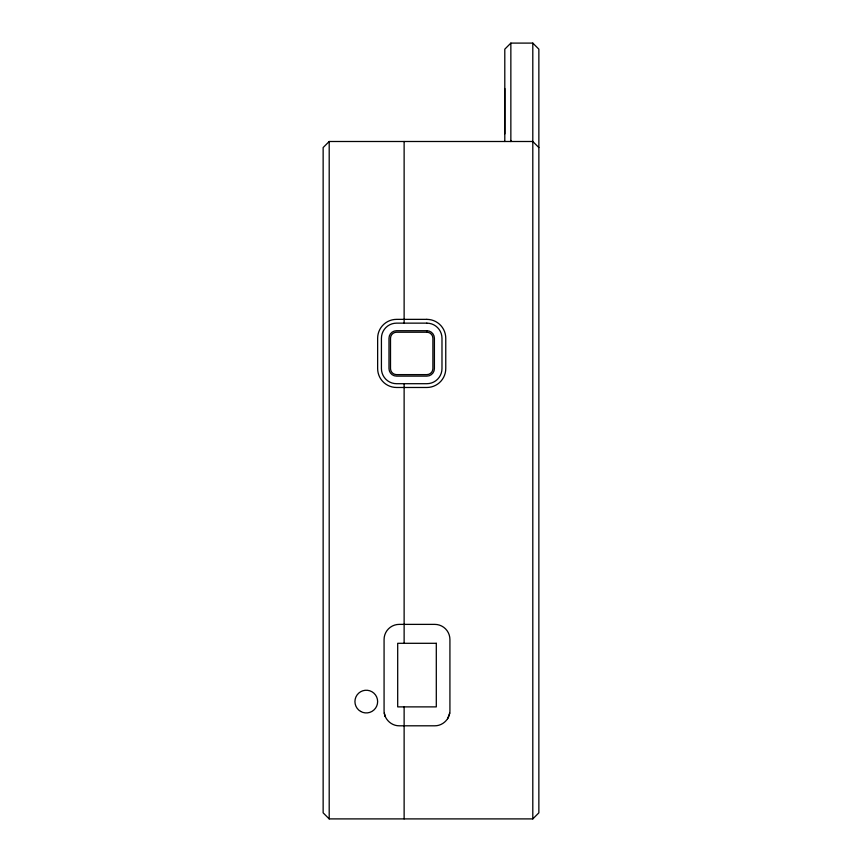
<?xml version="1.0" encoding="UTF-8"?>
<svg xmlns="http://www.w3.org/2000/svg" width="862" height="862" viewBox="0 0 862 862"><rect width="100%" height="100%" fill="white"/><g stroke="black" fill="none" stroke-linecap="round" stroke-linejoin="round"><path stroke-width="1.29" d="M504.798 133.922L504.798 88.517M449.738 713.036C448.693 720.19 442.012 725.89 434.782 725.804L399.214 725.804C391.973 725.879 385.325 720.201 384.258 713.036A15.139 15.139 0 0 1 384.075 710.665L384.075 639.518A15.139 15.139 0 0 1 399.214 624.379L434.782 624.379A15.139 15.139 0 0 1 449.921 639.518L449.921 710.665A15.139 15.139 0 0 1 449.738 713.036L447.615 718.703M510.573 141.497L510.854 140.484M538.858 147.553L532.802 141.497L329.198 141.497L323.142 147.553L323.142 812.844L329.198 818.9L532.802 818.9L538.858 812.844L538.858 49.156L532.802 43.1L510.854 43.1L504.798 49.156L504.798 141.497M384.926 715.686L385.228 716.462L384.258 713.036M532.802 43.1L532.802 818.9M510.854 43.1L510.854 141.497M404.127 141.497L404.127 323.142M404.127 383.698L404.127 643.3M404.127 706.883L404.127 818.9M329.198 141.497L329.198 818.9M426.841 319.36L396.563 319.36A18.921 18.921 0 0 0 377.642 338.281L377.642 368.559A18.921 18.921 0 0 0 396.563 387.48L426.841 387.48A18.921 18.921 0 0 0 445.762 368.559L445.762 338.281A18.921 18.921 0 0 0 426.841 319.36M426.841 323.142L396.563 323.142A15.139 15.139 0 0 0 381.424 338.281L381.424 368.559A15.139 15.139 0 0 0 396.563 383.698L426.841 383.698A15.139 15.139 0 0 0 441.98 368.559L441.98 338.281A15.139 15.139 0 0 0 426.841 323.142M426.841 330.717L396.563 330.717A7.564 7.564 0 0 0 388.988 338.281L388.988 368.559A7.564 7.564 0 0 0 396.563 376.123L426.841 376.123A7.564 7.564 0 0 0 434.405 368.559L434.405 338.281A7.564 7.564 0 0 0 426.841 330.717M426.841 332.226L396.563 332.226A6.056 6.056 0 0 0 390.508 338.281L390.508 368.559A6.056 6.056 0 0 0 396.563 374.614L426.841 374.614A6.056 6.056 0 0 0 432.896 368.559L432.896 338.281A6.056 6.056 0 0 0 426.841 332.226M436.301 643.3L397.694 643.3L397.694 706.883L436.301 706.883L436.301 643.3M360.607 711.419A11.357 11.357 0 0 0 377.642 701.582A11.357 11.357 0 0 0 360.607 691.755A11.357 11.357 0 0 0 360.607 711.419"/></g></svg>
